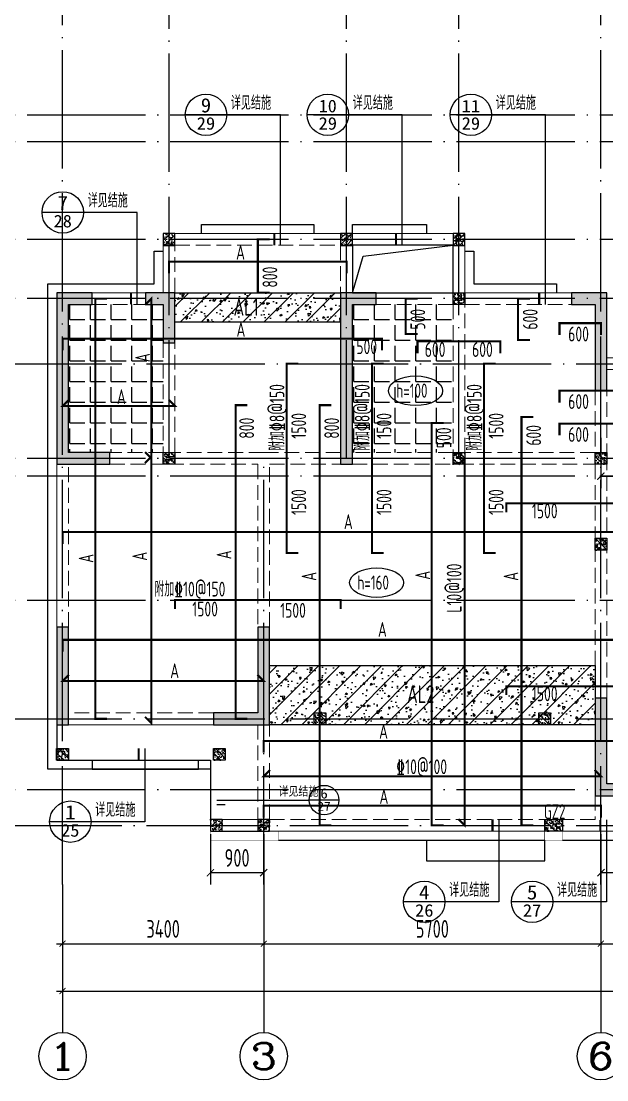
# Model space of a CAD drawing. Extents: x 826826 to 1642106, y -156213 to 399140.
# Drawn here: x 1285061 to 1294961, y 46721 to 64609 of the extents above; entities that cross this region are included whole.
import ezdxf
from ezdxf.enums import TextEntityAlignment as Align

# ---------------------------------------------------------------- set-up
doc = ezdxf.new("R2010")
doc.units = 0
doc.header["$LTSCALE"] = 1000
doc.linetypes.add('DASH', pattern=[0.35, 0.25, -0.1])
doc.linetypes.add('DOTE', pattern=[2.42, 2, -0.2, 0.02, -0.2])
doc.layers.get('0').update_dxf_attribs({"linetype": 'CONTINUOUS'})
doc.layers.get('DEFPOINTS').update_dxf_attribs({"linetype": 'CONTINUOUS'})
for name, color, linetype in [('$RECOVER_210609100354-0', 7, 'CONTINUOUS'), ('A-AXIS', 1, 'CONTINUOUS'), ('A-DOTE', 10, 'DOTE'), ('AXIS_TEXT', 4, 'CONTINUOUS'), ('BEAM', 4, 'DASH'), ('DIM_IDEN', 67, 'CONTINUOUS'), ('PUB_TEXT', 2, 'CONTINUOUS'), ('ROOF', 183, 'CONTINUOUS'), ('S-B板填充', 251, 'CONTINUOUS'), ('S-B板标注', 3, 'CONTINUOUS'), ('S-B板边线', 2, 'CONTINUOUS'), ('S-B板配筋', 6, 'CONTINUOUS'), ('S-B板配筋号', 7, 'CONTINUOUS'), ('S-D洞口', 4, 'CONTINUOUS'), ('S-L主梁线', 4, 'DASH'), ('S-Q墙填充', 252, 'CONTINUOUS'), ('S-Q墙实线', 6, 'CONTINUOUS'), ('S-Q墙标注', 3, 'CONTINUOUS'), ('S-Y一般标注', 3, 'CONTINUOUS'), ('S-构造柱', 212, 'CONTINUOUS'), ('S-构造柱编号', 130, 'CONTINUOUS'), ('TEXT', 2, 'CONTINUOUS'), ('看线', 251, 'CONTINUOUS')]:
    doc.layers.add(name, color=color, linetype=linetype)
doc.layers.add('配箍校核', color=34, linetype='CONTINUOUS', plot=False)
doc.styles.add('_TCH_AXIS', font='COMPLEX', dxfattribs={"bigfont": 'GBCBIG'})
doc.styles.add('_TCH_LABEL', font='simhei.ttf')
doc.styles.add('COMPLEX', font='COMPLEX')
doc.styles.add('TSSD_DIMENSION', font='Tssdeng.shx', dxfattribs={"width": 0.7, "bigfont": 'tssdchn.shx'})
doc.styles.add('TSSD_REIN', font='tssdeng.shx', dxfattribs={"width": 0.7, "height": 300, "bigfont": 'tssdchn.shx'})
doc.styles.add('结构文字', font='zstxt.shx', dxfattribs={"width": 0.7, "bigfont": 'zshz.shx'})
doc.dimstyles.new('STRUCK', dxfattribs={"dimtxt": 400, "dimasz": 121, "dimexe": 200, "dimexo": 150, "dimgap": 115, "dimtad": 1, "dimdec": 0, "dimdsep": 46, "dimtxsty": '结构文字', "dimblk": 'ARCHTICK', "dimcen": 400, "dimclrd": 3, "dimclre": 3, "dimclrt": 7, "dimadec": 0, "dimazin": 0, "dimtfac": 1, "dimtdec": 0, "dimtix": 1, "dimtmove": 2, "dimatfit": 3, "dimldrblk": '_DIMX', "dimfxl": 0, "dimtolj": 1, "dimtzin": 0, "dimarcsym": 0})
doc.dimstyles.new('TSSD_100_100$0', dxfattribs={"dimtxt": 300, "dimasz": 80, "dimexe": 100, "dimexo": 250, "dimgap": 100, "dimtad": 1, "dimdec": 0, "dimzin": 0, "dimdsep": 46, "dimtxsty": 'TSSD_DIMENSION', "dimblk": 'ARCHTICK', "dimcen": 0, "dimdle": 100, "dimclrd": 3, "dimclre": 3, "dimclrt": 7, "dimadec": 0, "dimazin": 0, "dimtfac": 1, "dimtdec": 0, "dimtix": 1, "dimtmove": 2, "dimatfit": 3, "dimldrblk": 'ARCHTICK', "dimfxl": 0, "dimtolj": 1, "dimtzin": 0, "dimarcsym": 0})

# ---------------------------------------------------------------- blocks, each defined once
blk = doc.blocks.new('_ArchTick')
at = {"color": 0, "linetype": 'ByBlock', "const_width": 0.15}
blk.add_lwpolyline([(-0.5, -0.5), (0.5, 0.5)], dxfattribs=at)
blk = doc.blocks.new('*D912')
at = {"layer": 'DEFPOINTS', "color": 0}
for p in [(4300.000008, 3300.000008), (7700.000008, 3300.000008), (7700.000008, 2300.000008)]:
    blk.add_point(p, dxfattribs=at)
at = {"layer": 'S-Y一般标注', "color": 0, "lineweight": -2}
for p, q in [((4300.000008, 3050.000008), (4300.000008, 2200.000008)), ((7700.000008, 3050.000008), (7700.000008, 2200.000008)), ((4200.000008, 2300.000008), (7800.000008, 2300.000008))]:
    blk.add_line(p, q, dxfattribs=at)
at = {"layer": 'S-Y一般标注', "color": 0, "lineweight": -2, "xscale": 100, "yscale": 100, "zscale": 100, "rotation": 180}
blk.add_blockref('_ArchTick', (4300.000008, 2300.000008), dxfattribs=at)
at = {"layer": 'S-Y一般标注', "color": 0, "lineweight": -2, "xscale": 100, "yscale": 100, "zscale": 100}
blk.add_blockref('_ArchTick', (7700.000008, 2300.000008), dxfattribs=at)
at = {"layer": 'S-Y一般标注', "color": 7, "insert": (6000.000008, 2550.000008), "char_height": 300, "attachment_point": 5, "style": 'TSSD_DIMENSION'}
blk.add_mtext('\\A1;3400', dxfattribs=at)
blk = doc.blocks.new('*D913')
at = {"layer": 'DEFPOINTS', "color": 0}
for p in [(7700, 3300), (13400, 3300), (13400, 2300)]:
    blk.add_point(p, dxfattribs=at)
at = {"layer": 'S-Y一般标注', "color": 0, "lineweight": -2}
for p, q in [((7700, 3050), (7700, 2200)), ((13400, 3050), (13400, 2200)), ((7600, 2300), (13500, 2300))]:
    blk.add_line(p, q, dxfattribs=at)
at = {"layer": 'S-Y一般标注', "color": 0, "lineweight": -2, "xscale": 100, "yscale": 100, "zscale": 100, "rotation": 180}
blk.add_blockref('_ArchTick', (7700, 2300), dxfattribs=at)
at = {"layer": 'S-Y一般标注', "color": 0, "lineweight": -2, "xscale": 100, "yscale": 100, "zscale": 100}
blk.add_blockref('_ArchTick', (13400, 2300), dxfattribs=at)
at = {"layer": 'S-Y一般标注', "color": 7, "insert": (10550, 2550), "char_height": 300, "attachment_point": 5, "style": 'TSSD_DIMENSION'}
blk.add_mtext('\\A1;5700', dxfattribs=at)
blk = doc.blocks.new('*D918')
at = {"layer": 'DEFPOINTS', "color": 0}
for p in [(4300.000008, 3300.000008), (53100.000008, 3300.000008), (53100.000008, 1500.000008)]:
    blk.add_point(p, dxfattribs=at)
at = {"layer": 'S-Y一般标注', "color": 0, "lineweight": -2}
for p, q in [((4300.000008, 3050.000008), (4300.000008, 1400.000008)), ((53100.000008, 3050.000008), (53100.000008, 1400.000008)), ((4200.000008, 1500.000008), (53200.000008, 1500.000008))]:
    blk.add_line(p, q, dxfattribs=at)
at = {"layer": 'S-Y一般标注', "color": 0, "lineweight": -2, "xscale": 100, "yscale": 100, "zscale": 100, "rotation": 180}
blk.add_blockref('_ArchTick', (4300.000008, 1500.000008), dxfattribs=at)
at = {"layer": 'S-Y一般标注', "color": 0, "lineweight": -2, "xscale": 100, "yscale": 100, "zscale": 100}
blk.add_blockref('_ArchTick', (53100.000008, 1500.000008), dxfattribs=at)
at = {"layer": 'S-Y一般标注', "color": 7, "insert": (28700.000008, 1750.000008), "char_height": 300, "attachment_point": 5, "style": 'TSSD_DIMENSION'}
blk.add_mtext('\\A1;48800', dxfattribs=at)
blk = doc.blocks.new('_AXISO')
blk.add_circle((0, 0), 0.5)
at = {"layer": 'AXIS_TEXT', "style": 'COMPLEX', "width": 1.041667}
blk.add_attdef('A', text='', height=0.56, dxfattribs=at).set_placement((-0.25, -0.28), (0.25, -0.28), align=Align.FIT)
blk = doc.blocks.new('*D919')
at = {"layer": 'DEFPOINTS', "color": 0}
for p in [(13400, 3300), (15250, 3300), (15250, 2300)]:
    blk.add_point(p, dxfattribs=at)
at = {"layer": 'S-Y一般标注', "color": 0, "lineweight": -2}
for p, q in [((13400, 3050), (13400, 2200)), ((15250, 3050), (15250, 2200)), ((13300, 2300), (15350, 2300))]:
    blk.add_line(p, q, dxfattribs=at)
at = {"layer": 'S-Y一般标注', "color": 0, "lineweight": -2, "xscale": 100, "yscale": 100, "zscale": 100, "rotation": 180}
blk.add_blockref('_ArchTick', (13400, 2300), dxfattribs=at)
at = {"layer": 'S-Y一般标注', "color": 0, "lineweight": -2, "xscale": 100, "yscale": 100, "zscale": 100}
blk.add_blockref('_ArchTick', (15250, 2300), dxfattribs=at)
at = {"layer": 'S-Y一般标注', "color": 7, "insert": (14325, 2550), "char_height": 300, "attachment_point": 5, "style": 'TSSD_DIMENSION'}
blk.add_mtext('\\A1;1850', dxfattribs=at)
blk = doc.blocks.new('20210801.20101804')
at = {"layer": 'S-B板填充'}
h = blk.add_hatch(dxfattribs=at)
h.set_pattern_fill('ANGLE', color=252, scale=50, style=0)
h.set_pattern_definition([(0, (97733.95, -145443.86), (0, 349.25), [254, -95.25]), (90, (97733.95, -145443.86), (-349.25, 2e-14), [254, -95.25])])
edge = h.paths.add_edge_path()
edge.add_line((0, 300), (0, 2800))
edge.add_line((0, 2800), (1600, 2800))
edge.add_line((1600, 2800), (1600, 300))
edge.add_line((1600, 300), (0, 300))
h = blk.add_hatch(dxfattribs=at)
h.set_pattern_fill('ANGLE', color=252, scale=50, style=0)
h.set_pattern_definition([(0, (102533.95, -145443.86), (0, 349.25), [254, -95.25]), (90, (102533.95, -145443.86), (-349.25, 2e-14), [254, -95.25])])
edge = h.paths.add_edge_path()
edge.add_line((4800, 300), (4800, 2800))
edge.add_line((4800, 2800), (6500, 2800))
edge.add_line((6500, 2800), (6500, 300))
edge.add_line((6500, 300), (4900, 300))
blk = doc.blocks.new('20210802.04355209')
at = {"layer": '$RECOVER_210609100354-0', "color": 30, "const_width": 8}
for points in [[(2750, 500), (2750, 350), (3900, 350), (3900, 500)], [(8400, 500), (8400, 350), (8700, 350), (8700, 500)]]:
    blk.add_lwpolyline(points, dxfattribs=at)
at = {"layer": '看线', "color": 202, "ltscale": 0.5}
for points in [[(2600, 10600), (2600, 10750), (4500, 10750), (4500, 10600)], [(5150, 10600), (5150, 10750), (6400, 10750), (6400, 10600)], [(7050, 10300), (7200, 10300), (7200, 9750), (8600, 9750), (8600, 9600)], [(750, 1700), (750, 1550), (2550, 1550), (2550, 1700)], [(2750, 1550), (2750, 500)], [(3900, 350), (8400, 350)], [(6400, 350), (6400, 0), (8400, 0), (8400, 350)], [(8700, 350), (10000, 350)]]:
    blk.add_lwpolyline(points, dxfattribs=at)
at = {"layer": '看线', "color": 201}
blk.add_lwpolyline([(2750, 1550), (0, 1550), (0, 9750), (1800, 9750), (1800, 10300), (1950, 10300)], dxfattribs=at)
blk = doc.blocks.new('20210805.12180537')
at = {"layer": 'DIM_IDEN'}
for p, q in [((12208, 14853), (13117, 14853)), ((12208, 13555), (12208, 14853)), ((13817, 14853), (13117, 14853)), ((3121, 14111), (2421, 14111)), ((4030, 14111), (3121, 14111)), ((4030, 11905), (4030, 14111)), ((5180, 14111), (4480, 14111)), ((6089, 14111), (5180, 14111)), ((6089, 11905), (6089, 14111)), ((7599, 14111), (6899, 14111)), ((8508, 14111), (7599, 14111)), ((8508, 10905), (8508, 14111)), ((16586, 14111), (17495, 14111)), ((16586, 10905), (16586, 14111)), ((18195, 14111), (17495, 14111)), ((19005, 14111), (19914, 14111)), ((19005, 11905), (19005, 14111)), ((20614, 14111), (19914, 14111)), ((21064, 14111), (21973, 14111)), ((21064, 11905), (21064, 14111)), ((22673, 14111), (21973, 14111)), ((700, 12461), (0, 12461)), ((1609, 12461), (700, 12461)), ((1609, 10905), (1609, 12461)), ((23485, 12461), (24394, 12461)), ((23485, 10905), (23485, 12461)), ((25094, 12461), (24394, 12461)), ((9847, 10649), (10305, 10649)), ((9847, 9805), (9847, 10649)), ((10805, 10649), (10305, 10649)), ((14790, 10649), (14290, 10649)), ((15247, 10649), (14790, 10649)), ((15247, 9805), (15247, 10649)), ((1737, 3405), (1737, 2166)), ((23357, 3405), (23357, 2166)), ((2954, 2530), (3401, 2530)), ((3401, 2530), (4518, 2530)), ((5018, 2530), (4518, 2530)), ((20577, 2530), (20077, 2530)), ((21693, 2530), (20577, 2530)), ((22140, 2530), (21693, 2530)), ((828, 2166), (128, 2166)), ((1737, 2166), (828, 2166)), ((7720, 2205), (7720, 813)), ((9543, 2195), (9543, 813)), ((11564, 2205), (11564, 813)), ((13531, 2205), (13531, 813)), ((15573, 2195), (15573, 813)), ((17374, 2205), (17374, 813)), ((23357, 2166), (24266, 2166)), ((24966, 2166), (24266, 2166)), ((6811, 813), (6111, 813)), ((7720, 813), (6811, 813)), ((8634, 813), (7934, 813)), ((9543, 813), (8634, 813)), ((10655, 813), (9955, 813)), ((11564, 813), (10655, 813)), ((13531, 813), (14440, 813)), ((15140, 813), (14440, 813)), ((15573, 813), (16482, 813)), ((17182, 813), (16482, 813)), ((17374, 813), (18283, 813)), ((18983, 813), (18283, 813))]:
    blk.add_line(p, q, dxfattribs=at)
for points, const_width in [([(3925, 11905), (3925, 12105)], 35), ([(5984, 11905), (5984, 12105)], 35), ([(19110, 11905), (19110, 12105)], 35), ([(21169, 11905), (21169, 12105)], 35), ([(1504, 10905), (1504, 11105)], 35), ([(8403, 10905), (8403, 11105)], 35), ([(16691, 10905), (16691, 11105)], 35), ([(23590, 10905), (23590, 11105)], 35), ([(9922, 9805), (9922, 9947)], 25), ([(15172, 9805), (15172, 9947)], 25), ([(1632, 3405), (1632, 3205)], 35), ([(23462, 3405), (23462, 3205)], 35), ([(2954, 2455), (3097, 2455)], 25), ([(22140, 2455), (21997, 2455)], 25), ([(7615, 2205), (7615, 2005)], 35), ([(9438, 2195), (9438, 1995)], 35), ([(11459, 2205), (11459, 2005)], 35), ([(13636, 2205), (13636, 2005)], 35), ([(15678, 2195), (15678, 1995)], 35), ([(17479, 2205), (17479, 2005)], 35)]:
    blk.add_lwpolyline(points, dxfattribs=dict(at, const_width=const_width))
for centre, radius in [((13467, 14853), 350), ((2771, 14111), 350), ((4830, 14111), 350), ((7249, 14111), 350), ((17845, 14111), 350), ((20264, 14111), 350), ((22323, 14111), 350), ((350, 12461), 350), ((24744, 12461), 350), ((10555, 10649), 250), ((14540, 10649), 250), ((4768, 2530), 250), ((20327, 2530), 250), ((478, 2166), 350), ((24616, 2166), 350), ((6461, 813), 350), ((8284, 813), 350), ((10305, 813), 350), ((14790, 813), 350), ((16832, 813), 350), ((18633, 813), 350)]:
    blk.add_circle(centre, radius, dxfattribs=at)
at = {"layer": 'PUB_TEXT', "style": '_TCH_AXIS'}
for height, p in [(236.3, (12388, 14936)), (236.3, (3191, 14195)), (236.3, (5251, 14195)), (236.3, (7669, 14195)), (236.3, (16766, 14195)), (236.3, (19184, 14195)), (236.3, (21244, 14195)), (236.3, (770, 12545)), (236.3, (23665, 12545)), (168.8, (9784, 10709)), (168.8, (14840, 10709)), (168.8, (3996, 2589)), (168.8, (20627, 2589)), (236.3, (898, 2249)), (236.3, (23537, 2249)), (236.3, (6881, 896)), (236.3, (8704, 896)), (236.3, (10725, 896)), (236.3, (13710, 896)), (236.3, (15752, 896)), (236.3, (17554, 896))]:
    blk.add_text('详见结施', height=height, dxfattribs=at).set_placement(p)
at = {"layer": 'PUB_TEXT', "style": '_TCH_LABEL'}
for s, height, width, p, p2 in [('13', 212.7, 1.00565, (13314, 14894), (13621, 14894)), ('30', 212, 1.017143, (13312, 14600), (13622, 14600)), ('9', 242, 1.011364, (2683, 14150), (2859, 14150)), ('10', 213.8, 0.988889, (4678, 14152), (4982, 14152)), ('11', 210.8, 1.034884, (7092, 14152), (7406, 14152)), ('11', 210.8, 1.034884, (17688, 14152), (18002, 14152)), ('10', 213.8, 0.988889, (20112, 14152), (20416, 14152)), ('9', 242, 1.011364, (22235, 14150), (22411, 14150)), ('29', 211.6, 1.022989, (2615, 13859), (2927, 13859)), ('29', 211.6, 1.022989, (4675, 13859), (4986, 13859)), ('29', 211.6, 1.022989, (7094, 13859), (7405, 13859)), ('29', 211.6, 1.022989, (17689, 13859), (18001, 13859)), ('29', 211.6, 1.022989, (20108, 13859), (20420, 13859)), ('29', 211.6, 1.022989, (22168, 13859), (22479, 13859)), ('7', 241, 1.053254, (259, 12500), (441, 12500)), ('8', 242, 1.017143, (24656, 12500), (24833, 12500)), ('28', 212.3, 1.011364, (196, 12208), (504, 12208)), ('28', 212.3, 1.011364, (24590, 12208), (24899, 12208)), ('12', 151.1, 1.022989, (10444, 10679), (10666, 10679)), ('12', 151.1, 1.022989, (14428, 10679), (14651, 10679)), ('30', 151.4, 1.017143, (10444, 10469), (10666, 10469)), ('30', 151.4, 1.017143, (14429, 10469), (14650, 10469)), ('6', 173, 1.011364, (4705, 2558), (4830, 2558)), ('6', 173, 1.011364, (20264, 2558), (20390, 2558)), ('1', 241, 1.034884, (388, 2205), (568, 2205)), ('27', 151.1, 1.022989, (4656, 2350), (4879, 2350)), ('27', 151.1, 1.022989, (20216, 2350), (20438, 2350)), ('3', 242, 1.00565, (24529, 2205), (24704, 2205)), ('25', 212.7, 1.00565, (324, 1913), (632, 1913)), ('26', 211.6, 1.022989, (24461, 1914), (24772, 1914)), ('4', 241, 1.034884, (6371, 852), (6551, 852)), ('5', 241, 1.028902, (8195, 852), (8373, 852)), ('2', 241, 1.022989, (10216, 852), (10394, 852)), ('2', 241, 1.022989, (14701, 852), (14878, 852)), ('5', 241, 1.028902, (16743, 852), (16921, 852)), ('4', 241, 1.034884, (18543, 852), (18723, 852)), ('26', 211.6, 1.022989, (6306, 561), (6617, 561)), ('27', 211.6, 1.022989, (8128, 561), (8440, 561)), ('25', 212.7, 1.00565, (10151, 560), (10459, 560)), ('25', 212.7, 1.00565, (14636, 560), (14943, 560)), ('27', 211.6, 1.022989, (16676, 561), (16988, 561)), ('26', 211.6, 1.022989, (18478, 561), (18789, 561))]:
    blk.add_text(s, height=height, dxfattribs=dict(at, width=width)).set_placement(p, p2, align=Align.FIT)
blk = doc.blocks.new('20210810.05001498')
at = {"layer": 'S-Q墙填充'}
h = blk.add_hatch(color=252, dxfattribs=at)
h.dxf.hatch_style = 1
h.paths.add_polyline_path([(-1468088, -54333), (-1467688, -54333), (-1467688, -54133), (-1468288, -54133), (-1468288, -57033), (-1467388, -57033), (-1467388, -56833), (-1468088, -56833)])
h = blk.add_hatch(color=252, dxfattribs=at)
h.dxf.hatch_style = 1
h.paths.add_polyline_path([(-1466288, -54133), (-1466788, -54133), (-1466788, -54333), (-1466488, -54333), (-1466488, -54983), (-1466288, -54983)])
h = blk.add_hatch(color=252, dxfattribs=at)
h.dxf.hatch_style = 1
h.paths.add_polyline_path([(-1463488, -54133), (-1463488, -57033), (-1463288, -57033), (-1463288, -54333), (-1462888, -54333), (-1462888, -54133)])
h = blk.add_hatch(color=252, dxfattribs=at)
h.dxf.hatch_style = 1
h.paths.add_polyline_path([(-1459188, -55333), (-1459188, -55783), (-1458988, -55783), (-1458988, -55333), (-1458988, -54133), (-1459588, -54133), (-1459588, -54333), (-1459188, -54333)])
h = blk.add_hatch(color=252, dxfattribs=at)
h.dxf.hatch_style = 1
h.paths.add_polyline_path([(-1468088, -61433), (-1468088, -59783), (-1468288, -59783), (-1468288, -61433)])
h = blk.add_hatch(color=252, dxfattribs=at)
h.dxf.hatch_style = 1
h.paths.add_polyline_path([(-1464688, -59783), (-1464888, -59783), (-1464888, -59783), (-1464888, -61233), (-1465538, -61233), (-1465638, -61233), (-1465638, -61433), (-1465638, -61433), (-1465538, -61433), (-1464688, -61433)])
h = blk.add_hatch(color=252, dxfattribs=at)
h.dxf.hatch_style = 1
h.paths.add_polyline_path([(-1459188, -62633), (-1458238, -62633), (-1458238, -62433), (-1458988, -62433), (-1458988, -60983), (-1459188, -60983)])
at = {"layer": 'S-L主梁线', "linetype": 'ByBlock', "lineweight": 18}
for p, q in [((-1463388, -53133), (-1466488, -53133)), ((-1466488, -53133), (-1466488, -54133)), ((-1461388, -53133), (-1463388, -53133)), ((-1461388, -54133), (-1461388, -53133)), ((-1466788, -54133), (-1467688, -54133)), ((-1459588, -54133), (-1461388, -54133)), ((-1457890, -55233), (-1458988, -55233)), ((-1468288, -57033), (-1468288, -59783)), ((-1468088, -61433), (-1465638, -61433)), ((-1465688, -63033), (-1465688, -63233)), ((-1464888, -63033), (-1465688, -63033)), ((-1465688, -63233), (-1458138, -63233))]:
    blk.add_line(p, q, dxfattribs=at)
at = {"layer": 'S-L主梁线', "linetype": 'DASH', "lineweight": 18}
for p, q in [((-1466288, -53333), (-1463488, -53333)), ((-1466288, -54133), (-1466288, -53333)), ((-1463488, -53333), (-1463488, -54133)), ((-1463288, -54133), (-1463288, -53333)), ((-1463288, -53333), (-1461588, -53333)), ((-1461588, -53333), (-1461588, -54133)), ((-1461588, -54133), (-1462888, -54133)), ((-1467688, -54333), (-1466788, -54333)), ((-1462888, -54333), (-1461588, -54333)), ((-1461588, -54333), (-1461588, -56833)), ((-1461388, -54333), (-1459588, -54333)), ((-1461388, -56833), (-1461388, -54333)), ((-1466488, -54983), (-1466488, -56833)), ((-1466288, -56833), (-1466288, -54983)), ((-1458988, -55433), (-1457890, -55433)), ((-1459188, -55783), (-1459188, -56833)), ((-1458988, -56933), (-1458988, -55783)), ((-1466488, -56833), (-1467388, -56833)), ((-1464788, -56833), (-1466288, -56833)), ((-1463488, -56833), (-1464788, -56833)), ((-1461588, -56833), (-1463288, -56833)), ((-1459188, -56833), (-1461388, -56833)), ((-1468088, -59783), (-1468088, -57033)), ((-1467388, -57033), (-1466388, -57033)), ((-1466388, -57033), (-1464888, -57033)), ((-1464888, -57033), (-1464888, -59783)), ((-1464688, -59783), (-1464688, -57033)), ((-1464688, -57033), (-1463488, -57033)), ((-1463288, -57033), (-1461488, -57033)), ((-1461488, -57033), (-1459188, -57033)), ((-1459188, -57033), (-1459188, -60983)), ((-1458988, -60983), (-1458988, -56933)), ((-1465638, -61233), (-1468088, -61233)), ((-1464888, -61433), (-1464888, -63033)), ((-1464688, -63033), (-1464688, -61433)), ((-1459188, -62633), (-1459188, -63033)), ((-1459188, -63033), (-1464688, -63033))]:
    blk.add_line(p, q, dxfattribs=at)
at = {"layer": 'S-Q墙实线'}
for points in [[(-1468088, -54333), (-1467688, -54333), (-1467688, -54133), (-1468288, -54133), (-1468288, -57033), (-1467388, -57033), (-1467388, -56833), (-1468088, -56833)], [(-1466288, -54133), (-1466788, -54133), (-1466788, -54333), (-1466488, -54333), (-1466488, -54983), (-1466288, -54983)], [(-1463488, -54133), (-1463488, -57033), (-1463288, -57033), (-1463288, -54333), (-1462888, -54333), (-1462888, -54133)], [(-1468088, -61433), (-1468088, -59783), (-1468288, -59783), (-1468288, -61433)], [(-1465638, -61433), (-1464688, -61433), (-1464688, -59783), (-1464888, -59783), (-1464888, -61233), (-1465638, -61233), (-1465638, -61233), (-1465638, -61433)], [(-1459188, -62633), (-1458238, -62633), (-1458238, -62433), (-1458988, -62433), (-1458988, -60983), (-1459188, -60983)]]:
    blk.add_lwpolyline(points, close=True, dxfattribs=at)
blk.add_lwpolyline([(-1459188, -55333), (-1459188, -55783), (-1458988, -55783), (-1458988, -55333), (-1458988, -54133), (-1459588, -54133), (-1459588, -54333), (-1459188, -54333), (-1459188, -55333)], dxfattribs=at)
blk = doc.blocks.new('20210810.05042432')
at = {"layer": 'S-B板边线'}
blk.add_lwpolyline([(-1468288, -61433), (-1468288, -62033), (-1465688, -62033), (-1465688, -63233), (-1464888, -63233)], dxfattribs=at)
blk = doc.blocks.new('20210730.02141516')
at = {"layer": 'S-构造柱'}
h = blk.add_hatch(dxfattribs=at)
h.set_pattern_fill('ARMORED', color=256, scale=15, angle=-90, style=0)
h.set_pattern_definition([(320, (-154189.41, 3278673.45), (-9.4128202, -107.5890274), [11.25, -123.75]), (265, (-154189.41, 3278673.45), (112.82882, 20.8127), [9, -99]), (10.4514, (-154190.19, 3278664.49), (103.4159313, -86.7764073), [9.5610285, -105.1713168]), (316.1842, (-154159.41, 3278673.45), (-24.827852, -160.0861573), [16.875, -185.625]), (6.6356, (-154161.48, 3278660.11), (146.117681, -140.199406), [14.341543, -157.75695]), (261.1842, (-154159.41, 3278673.45), (146.11779, -140.199292), [13.5, -148.5]), (291, (-154166.91, 3278658.45), (-60.3928336, -89.5360578), [11.25, -123.75]), (236, (-154166.91, 3278658.45), (108.7725068, -36.4972998), [9, -99]), (341.4514, (-154171.94, 3278650.99), (48.3795745, -126.0333943), [9.5610285, -105.1713168]), (307.5, (-154189.41, 3278673.454), (49.93407807, -1.8239783), [0, -97.8, 0, -100.5, 0, -99.375]), (277.5, (-154189.41, 3278673.454), (59.1617568, -39.4604306), [0, -57.3, 0, -95.55, 0, -37.875]), (237.5, (-154189.41, 3278706.904), (-3.38323076, -80.07336543), [0, -37.5, 0, -117, 0, -155.25]), (227.5, (-154189.41, 3278721.904), (15.0157473, -87.4779254), [0, -48.75, 0, -77.7, 0, -110.25]), (315, (-154189.41, 3278673.454), (53.0330086, 53.0330086), [])])
h.paths.add_polyline_path([(200, 200), (200, 0), (0, 0), (0, 200)])
blk.add_lwpolyline([(200, 200), (200, 0), (0, 0), (0, 200)], close=True, dxfattribs=at)
blk = doc.blocks.new('20210809.18224761')
at = {"layer": 'S-构造柱'}
h = blk.add_hatch(dxfattribs=at)
h.set_pattern_fill('ARMORED', color=256, scale=15, angle=-90, style=0)
h.set_pattern_definition([(320, (-154189.41, 3278673.45), (-9.4128202, -107.5890274), [11.25, -123.75]), (265, (-154189.41, 3278673.45), (112.82882, 20.8127), [9, -99]), (10.4514, (-154190.19, 3278664.49), (103.4159313, -86.7764073), [9.5610285, -105.1713168]), (316.1842, (-154159.41, 3278673.45), (-24.827852, -160.0861573), [16.875, -185.625]), (6.6356, (-154161.48, 3278660.11), (146.117681, -140.199406), [14.341543, -157.75695]), (261.1842, (-154159.41, 3278673.45), (146.11779, -140.199292), [13.5, -148.5]), (291, (-154166.91, 3278658.45), (-60.3928336, -89.5360578), [11.25, -123.75]), (236, (-154166.91, 3278658.45), (108.7725068, -36.4972998), [9, -99]), (341.4514, (-154171.94, 3278650.99), (48.3795745, -126.0333943), [9.5610285, -105.1713168]), (307.5, (-154189.41, 3278673.454), (49.93407807, -1.8239783), [0, -97.8, 0, -100.5, 0, -99.375]), (277.5, (-154189.41, 3278673.454), (59.1617568, -39.4604306), [0, -57.3, 0, -95.55, 0, -37.875]), (237.5, (-154189.41, 3278706.904), (-3.38323076, -80.07336543), [0, -37.5, 0, -117, 0, -155.25]), (227.5, (-154189.41, 3278721.904), (15.0157473, -87.4779254), [0, -48.75, 0, -77.7, 0, -110.25]), (315, (-154189.41, 3278673.454), (53.0330086, 53.0330086), [])])
h.paths.add_polyline_path([(300, 200), (300, 0), (0, 0), (0, 200)])
blk.add_lwpolyline([(300, 200), (300, 0), (0, 0), (0, 200)], close=True, dxfattribs=at)
blk = doc.blocks.new('20210809.18235135')
at = {"layer": '配箍校核'}
blk.add_blockref('20210809.18224761', (12, 0), dxfattribs=at)
at = {"layer": 'S-构造柱编号', "color": 2, "linetype": 'ByBlock', "style": 'TSSD_REIN', "width": 0.65}
blk.add_text('GZ2', height=250, dxfattribs=at).set_placement((0, 206, 0))
blk = doc.blocks.new('*D2668')
at = {"layer": 'DEFPOINTS', "color": 0}
for p in [(1288261, 51021), (1289161, 51021), (1288261, 50221)]:
    blk.add_point(p, dxfattribs=at)
at = {"layer": 'S-Q墙标注', "color": 3, "lineweight": -2}
for p, q in [((1288261, 50871), (1288261, 50021)), ((1289161, 50871), (1289161, 50021)), ((1289161, 50221), (1288261, 50221))]:
    blk.add_line(p, q, dxfattribs=at)
at = {"layer": 'S-Q墙标注', "color": 3, "lineweight": -2, "xscale": 121, "yscale": 121, "zscale": 121, "rotation": 180}
blk.add_blockref('_ArchTick', (1288261, 50221), dxfattribs=at)
at = {"layer": 'S-Q墙标注', "color": 3, "lineweight": -2, "xscale": 121, "yscale": 121, "zscale": 121}
blk.add_blockref('_ArchTick', (1289161, 50221), dxfattribs=at)
at = {"layer": 'S-Q墙标注', "color": 7, "insert": (1288711, 50471), "char_height": 300, "attachment_point": 5, "style": 'TSSD_REIN'}
blk.add_mtext('\\A1;900', dxfattribs=at)
blk = doc.blocks.new('_DIMX')
blk.add_line((-150, 0), (150, 0))
at = {"const_width": 50}
blk.add_lwpolyline([(-70, -70), (70, 70)], dxfattribs=at)
blk = doc.blocks.new('*D2669')
at = {"layer": 'DEFPOINTS', "color": 0}
for p in [(1294861, 51021), (1295811, 51021), (1294861, 50221)]:
    blk.add_point(p, dxfattribs=at)
at = {"layer": 'S-Q墙标注', "color": 3, "lineweight": -2}
for p, q in [((1294861, 50871), (1294861, 50021)), ((1295811, 50871), (1295811, 50021)), ((1295811, 50221), (1294861, 50221))]:
    blk.add_line(p, q, dxfattribs=at)
at = {"layer": 'S-Q墙标注', "color": 3, "lineweight": -2, "xscale": 121, "yscale": 121, "zscale": 121, "rotation": 180}
blk.add_blockref('_ArchTick', (1294861, 50221), dxfattribs=at)
at = {"layer": 'S-Q墙标注', "color": 3, "lineweight": -2, "xscale": 121, "yscale": 121, "zscale": 121}
blk.add_blockref('_ArchTick', (1295811, 50221), dxfattribs=at)
at = {"layer": 'S-Q墙标注', "color": 7, "insert": (1295336, 50471), "char_height": 300, "attachment_point": 5, "style": 'TSSD_REIN'}
blk.add_mtext('\\A1;950', dxfattribs=at)
blk = doc.blocks.new('*D2678')
at = {"layer": 'DEFPOINTS', "color": 0}
for p in [(1294861, 57721), (1296261, 57721), (1296261, 56921)]:
    blk.add_point(p, dxfattribs=at)
at = {"layer": 'S-Q墙标注', "color": 3, "lineweight": -2}
for p, q in [((1294861, 57571), (1294861, 56721)), ((1296261, 57571), (1296261, 56721)), ((1294861, 56921), (1296261, 56921))]:
    blk.add_line(p, q, dxfattribs=at)
at = {"layer": 'S-Q墙标注', "color": 3, "lineweight": -2, "xscale": 121, "yscale": 121, "zscale": 121, "rotation": 180}
blk.add_blockref('_ArchTick', (1294861, 56921), dxfattribs=at)
at = {"layer": 'S-Q墙标注', "color": 3, "lineweight": -2, "xscale": 121, "yscale": 121, "zscale": 121}
blk.add_blockref('_ArchTick', (1296261, 56921), dxfattribs=at)
at = {"layer": 'S-Q墙标注', "color": 7, "insert": (1295561, 57171), "char_height": 300, "attachment_point": 5, "style": 'TSSD_REIN'}
blk.add_mtext('\\A1;1400', dxfattribs=at)
blk = doc.blocks.new('20210801.08533475')
at = {"layer": 'A-AXIS'}
for p, q in [((4300, 3300), (4300, 800)), ((7700, 3300), (7700, 800)), ((13400, 3300), (13400, 800))]:
    blk.add_line(p, q, dxfattribs=at)
at = {"layer": 'A-DOTE'}
for p, q in [((4300, 3300), (4300, 19800)), ((6100, 10500), (6100, 19800)), ((9100, 10500), (9100, 19800)), ((11000, 10500), (11000, 19800)), ((13400, 3300), (13400, 19800)), ((54100, 16300), (3300, 16300)), ((54100, 15850), (3300, 15850)), ((54100, 14200), (3300, 14200)), ((54100, 13200), (3300, 13200)), ((3300, 12100), (54100, 12100)), ((54100, 10500), (3300, 10500)), ((7700, 3300), (7700, 10500)), ((54100, 10200), (3300, 10200)), ((54100, 8100), (3300, 8100)), ((3300, 6100), (54100, 6100)), ((54100, 4900), (3300, 4900)), ((3300, 4300), (54100, 4300))]:
    blk.add_line(p, q, dxfattribs=at)
at = {"layer": 'A-AXIS'}
ref = blk.add_blockref('_AXISO', (4300, 400), dxfattribs=dict(at, xscale=800, yscale=800, zscale=800))
ref.add_attrib('A', '1', dxfattribs={"layer": 'AXIS_TEXT', "height": 452.5, "style": '_TCH_AXIS', "width": 2.333333}).set_placement((4073.7, 173.7), (4526.3, 173.7), align=Align.FIT)
ref = blk.add_blockref('_AXISO', (7700, 400), dxfattribs=dict(at, xscale=800, yscale=800, zscale=800))
ref.add_attrib('A', '3', dxfattribs={"layer": 'AXIS_TEXT', "height": 452.5, "style": '_TCH_AXIS', "width": 1.5}).set_placement((7473.7, 173.7), (7926.3, 173.7), align=Align.FIT)
ref = blk.add_blockref('_AXISO', (13400, 400), dxfattribs=dict(at, xscale=800, yscale=800, zscale=800))
ref.add_attrib('A', '6', dxfattribs={"layer": 'AXIS_TEXT', "height": 452.5, "style": '_TCH_AXIS', "width": 1.5}).set_placement((13173.7, 173.7), (13626.3, 173.7), align=Align.FIT)
at = {"layer": 'S-Y一般标注'}
for p1, p2, distance, picture, middle in [((4300, 3300), (7700, 3300), -1000, '*D912', (6000, 2550)), ((4300, 3300), (53100, 3300), -1800, '*D918', (28700, 1750)), ((7700, 3300), (13400, 3300), -1000, '*D913', (10550, 2550)), ((13400, 3300), (15250, 3300), -1000, '*D919', (14325, 2550))]:
    dim = blk.add_aligned_dim(p1=p1, p2=p2, distance=distance, dimstyle='TSSD_100_100$0', override={"dimasz": 100, "dimclrd": 0, "dimclre": 0}, dxfattribs=at)
    dim.commit()
    dim.dimension.update_dxf_attribs({"geometry": picture, "text_midpoint": middle})

msp = doc.modelspace()

# ---------------------------------------------------------------- hatches: boundary and pattern name
at = {"layer": 'BEAM', "linetype": 'ByBlock'}
h = msp.add_hatch(dxfattribs=at)
h.set_pattern_fill('ARMORED', color=252, scale=50, angle=180, style=0)
h.set_pattern_definition([(230, (1069889.87, 1973942.57), (-358.63009, 31.376067), [37.5, -412.5]), (175, (1069889.87, 1973942.57), (69.37567, -376.09607), [30, -330]), (280.4514, (1069860, 1973945.2), (-289.25469, -344.71977), [31.870095, -350.571056]), (226.1842, (1069889.87, 1973842.57), (-533.62052, 82.75951), [56.25, -618.75]), (276.6356, (1069845.4, 1973849.47), (-467.33135, -487.05894), [47.80514, -525.8565]), (171.1842, (1069889.9, 1973842.57), (-467.33097, -487.0593), [45, -495]), (201, (1069839.87, 1973867.57), (-298.453526, 201.309445), [37.5, -412.5]), (146, (1069839.87, 1973867.57), (-121.657666, -362.57502), [30, -330]), (251.4514, (1069815, 1973884.34), (-420.111314, -161.26525), [31.870095, -350.571056]), (217.5, (1069889.87, 1973942.57), (-6.079928, -166.446927), [0, -326, 0, -335, 0, -331.25]), (187.5, (1069889.87, 1973942.57), (-131.534769, -197.205856), [0, -191, 0, -318.5, 0, -126.25]), (147.5, (1070001.37, 1973942.57), (-266.911218, 11.277436), [0, -125, 0, -390, 0, -517.5]), (137.5, (1070051.37, 1973942.57), (-291.593085, -50.05249), [0, -162.5, 0, -259, 0, -367.5]), (225, (1069889.87, 1973942.57), (176.776695, -176.776695), [])])
h.paths.add_polyline_path([(1290461, 59521.27), (1287661, 59521.27), (1287661, 60021.27), (1290461, 60021.27)])
h = msp.add_hatch(dxfattribs=at)
h.set_pattern_fill('ARMORED', color=252, scale=50, angle=180, style=0)
h.set_pattern_definition([(230, (1071589.87, 1967142.57), (-358.63009, 31.376067), [37.5, -412.5]), (175, (1071589.87, 1967142.57), (69.37567, -376.09607), [30, -330]), (280.4514, (1071560, 1967145.2), (-289.25469, -344.71977), [31.870095, -350.571056]), (226.1842, (1071589.87, 1967042.57), (-533.62052, 82.75951), [56.25, -618.75]), (276.6356, (1071545.4, 1967049.47), (-467.33135, -487.05894), [47.80514, -525.8565]), (171.1842, (1071589.9, 1967042.57), (-467.33097, -487.0593), [45, -495]), (201, (1071539.87, 1967067.57), (-298.453526, 201.309445), [37.5, -412.5]), (146, (1071539.87, 1967067.57), (-121.657666, -362.57502), [30, -330]), (251.4514, (1071515, 1967084.35), (-420.111314, -161.26525), [31.870095, -350.571056]), (217.5, (1071589.87, 1967142.57), (-6.079928, -166.446927), [0, -326, 0, -335, 0, -331.25]), (187.5, (1071589.87, 1967142.57), (-131.534769, -197.205856), [0, -191, 0, -318.5, 0, -126.25]), (147.5, (1071701.37, 1967142.57), (-266.911218, 11.277436), [0, -125, 0, -390, 0, -517.5]), (137.5, (1071751.37, 1967142.57), (-291.593085, -50.05249), [0, -162.5, 0, -259, 0, -367.5]), (225, (1071589.87, 1967142.57), (176.776695, -176.776695), [])])
h.paths.add_polyline_path([(1294761.01, 52721.27), (1289261.01, 52721.27), (1289261.01, 53721.27), (1294761.01, 53721.27)])

# ---------------------------------------------------------------- linework, layer by layer
for points in [[(1290461, 59521.27), (1287661, 59521.27), (1287661, 60021.27), (1290461, 60021.27)], [(1294761.01, 52721.27), (1289261.01, 52721.27), (1289261.01, 53721.27), (1294761.01, 53721.27)]]:
    msp.add_lwpolyline(points, close=True, dxfattribs=at)
at = {"layer": 'S-B板标注'}
for centre in [(1291727.66, 58364.4), (1291069.18, 55121.77)]:
    msp.add_ellipse(centre, major_axis=(-457.33, 0), ratio=0.54724159, dxfattribs=at)
at = {"layer": 'S-B板配筋', "lineweight": 35, "const_width": 35}
for points in [[(1289261.01, 60021.48), (1289061.01, 60021.48), (1289061.01, 60921.48), (1289261.01, 60921.48)], [(1287561, 60346.68), (1287561, 60546.68), (1290560.99, 60546.7), (1290560.99, 60346.7)], [(1286513.6, 52821.27), (1286313.6, 52821.27), (1286313.6, 59921.27), (1286513.6, 59921.27)], [(1287155.01, 57327.33), (1287261.08, 57221.27), (1287261.08, 59921.27), (1287155.01, 59815.2)], [(1291761.01, 59321.27), (1291561.01, 59321.27), (1291561.01, 59921.27), (1291761.01, 59921.27)], [(1293661, 59221.27), (1293461, 59221.27), (1293461, 59921.27), (1293661, 59921.27)], [(1294161.01, 59306.37), (1294161.01, 59506.37), (1294861, 59506.38), (1294861, 59306.38)], [(1294161.01, 59306.37), (1294161.01, 59506.37), (1294861, 59506.38), (1294861, 59306.38)], [(1285761, 59045.23), (1285761, 59245.23), (1291161, 59245.23), (1291161, 59045.23)], [(1291761.01, 58998.29), (1291761.01, 59198.29), (1293161, 59198.3), (1293161, 58998.3)], [(1289748.98, 55621.27), (1289548.98, 55621.27), (1289548.98, 58821.27), (1289748.98, 58821.27)], [(1291190.34, 55621.27), (1290990.34, 55621.27), (1290990.34, 58821.27), (1291190.34, 58821.27)], [(1293084.45, 55621.27), (1292884.45, 55621.27), (1292884.45, 58821.27), (1293084.45, 58821.27)], [(1294161.01, 58165), (1294161.01, 58365), (1301760.99, 58365.01), (1301760.99, 58165.01)], [(1285867.06, 58213.18), (1285760.99, 58107.12), (1287660.99, 58107.12), (1287554.93, 58213.18)], [(1288886.5, 52821.26), (1288686.5, 52821.26), (1288686.5, 58121.27), (1288886.5, 58121.27)], [(1290305.7, 51021.27), (1290105.7, 51021.27), (1290105.7, 58121.27), (1290305.7, 58121.27)], [(1292201.71, 51021.27), (1292001.71, 51021.27), (1292001.71, 57821.27), (1292201.71, 57821.27)], [(1293718.73, 51021.27), (1293518.73, 51021.27), (1293518.73, 57921.27), (1293718.73, 57921.27)], [(1294160.79, 57609.18), (1294160.79, 57809.18), (1296260.77, 57809.18), (1296260.77, 57609.18)], [(1287155.01, 52854.43), (1287261.08, 52748.36), (1287261.08, 57248.36), (1287155.01, 57142.3)], [(1292451.96, 51127.33), (1292558.03, 51021.27), (1292558.03, 57221.27), (1292451.96, 57115.2)], [(1293260.96, 56311.31), (1293260.96, 56461.31), (1296711, 56461.31), (1296711, 56311.31)], [(1296711, 55776.84), (1296711, 55976.84), (1285761, 55976.84), (1285761, 55776.84)], [(1287660.96, 54678.23), (1287660.96, 54828.23), (1290460.96, 54828.23), (1290460.96, 54678.23)], [(1295761.01, 53956.17), (1295761.01, 54156.17), (1285761, 54156.17), (1285761, 53956.17)], [(1285867.06, 53565.39), (1285760.99, 53459.32), (1289161, 53459.32), (1289054.94, 53565.39)], [(1293261.06, 53221.59), (1293261.06, 53371.59), (1296461.06, 53371.59), (1296461.06, 53221.59)], [(1295761.01, 52246.8), (1295761.01, 52446.8), (1289161, 52446.8), (1289161, 52246.8)], [(1289267.07, 51957.49), (1289161, 51851.43), (1294861.01, 51851.43), (1294754.94, 51957.49)], [(1289161, 51153.67), (1289161, 51353.67), (1294861, 51353.58), (1294861, 51153.58)]]:
    msp.add_lwpolyline(points, dxfattribs=at)
at = {"layer": 'S-D洞口', "color": 5}
msp.add_lwpolyline([(1290661, 60021.27), (1292361, 60021.27), (1292361, 60821.48), (1290661, 60821.48), (1290661, 60021.27), (1290842.37, 60640.12), (1292361, 60821.48)], dxfattribs=at)

# ---------------------------------------------------------------- block references
at = {"layer": 'PUB_TEXT'}
msp.add_blockref('20210805.12180537', (1285413.82, 48916.64), dxfattribs=at)
at = {"layer": 'ROOF', "xscale": -1}
for p in [(1287660.99, 60821.27), (1290660.99, 60821.27), (1292561, 60821.27)]:
    msp.add_blockref('20210730.02141516', p, dxfattribs=at)
at = {"layer": 'ROOF', "rotation": 359.9999999538236}
for p in [(1292361, 59821.26), (1290011.01, 52721.27), (1285660.99, 52121.27), (1288311, 52121.27)]:
    msp.add_blockref('20210730.02141516', p, dxfattribs=at)
at = {"layer": 'ROOF'}
for p in [(1287461.1, 57121.27), (1292361.01, 57121.27), (1294761, 57121.27), (1294761, 55671.27), (1293811.01, 52721.27)]:
    msp.add_blockref('20210730.02141516', p, dxfattribs=at)
at = {"layer": 'ROOF', "xscale": -1, "rotation": 4.61764226855621e-08}
for p in [(1288461.01, 50921.27), (1289261, 50921.27)]:
    msp.add_blockref('20210730.02141516', p, dxfattribs=at)
at = {"layer": 'S-B板填充'}
msp.add_blockref('20210801.20101804', (1285861, 57021.26), dxfattribs=at)
at = {"layer": 'S-B板边线'}
msp.add_blockref('20210810.05042432', (2753949.14, 114154.42), dxfattribs=at)
at = {"layer": 'S-Q墙填充'}
msp.add_blockref('20210810.05001498', (2753949.15, 114154.44), dxfattribs=at)
at = {"layer": 'S-Y一般标注'}
msp.add_blockref('20210801.08533475', (1281461, 46721.27), dxfattribs=at)
at = {"layer": '看线'}
msp.add_blockref('20210802.04355209', (1285510.89, 50421.26), dxfattribs=at)
at = {"layer": '配箍校核'}
msp.add_blockref('20210809.18235135', (1293899.06, 50921.27), dxfattribs=at)

# ---------------------------------------------------------------- texts
at = {"layer": 'S-B板标注', "color": 7, "style": 'TSSD_REIN', "width": 0.7}
for s, p in [('h=100', (1291402.97, 58246.26)), ('h=160', (1290744.49, 55003.63))]:
    msp.add_text(s, height=240, dxfattribs=at).set_placement(p)
at = {"layer": 'S-B板配筋号', "color": 1, "style": 'TSSD_REIN', "width": 0.7}
for s, p in [('A', (1288693.76, 60578.55)), ('A', (1288700.16, 59277.08)), ('A', (1286680.27, 58138.97)), ('A', (1290516.37, 56026.24)), ('附加%%13210@150', (1287315.32, 54887.32)), ('A', (1287580.38, 53507.67)), ('%%13210@100', (1291402.23, 51886.03))]:
    msp.add_text(s, height=250, dxfattribs=at).set_placement(p)
at = {"layer": 'S-B板配筋号', "style": 'TSSD_REIN', "width": 0.7}
for s, rotation, p in [('800', 449.999992, (1289141.01, 60283.96)), ('500', 449.999992, (1291641.01, 59571.27)), ('600', 449.999992, (1293541, 59571.27)), ('1500', 449.999992, (1289628.98, 57771.27)), ('1500', 449.999992, (1291070.34, 57771.27)), ('1500', 449.999992, (1292964.45, 57771.27)), ('800', 89.999992, (1288747.75, 57731.52)), ('800', 89.999992, (1290185.7, 57731.52)), ('500', 89.999992, (1292081.71, 57569.54)), ('600', 89.999992, (1293598.73, 57610.39)), ('1500', 449.999992, (1289628.98, 56482.82)), ('1500', 449.999992, (1291070.34, 56482.82)), ('1500', 449.999992, (1292964.45, 56482.82))]:
    msp.add_text(s, height=250, rotation=rotation, dxfattribs=at).set_placement(p, align=Align.TOP_CENTER)
for s, p in [('600', (1294483.47, 59447.78)), ('600', (1294483.47, 59447.78)), ('500', (1290901.97, 59232.44)), ('600', (1292058.25, 59185.51)), ('600', (1292858.25, 59185.51)), ('600', (1294483.47, 58306.41)), ('600', (1294483.24, 57750.58)), ('1500', (1293911.3, 56458.28)), ('1500', (1288170.42, 54800.81)), ('1500', (1289656.89, 54778.51)), ('1500', (1293911.4, 53368.56))]:
    msp.add_text(s, height=250, dxfattribs=at).set_placement(p, align=Align.TOP_CENTER)
at = {"layer": 'S-B板配筋号', "color": 1, "style": 'TSSD_REIN', "width": 0.7}
for s, rotation, p in [('A', 449.999992, (1287238.46, 58847.63)), ('附加%%1328@150', 449.999992, (1289510.37, 57350.4)), ('附加%%1328@150', 449.999992, (1290951.72, 57350.4)), ('附加%%1328@150', 449.999992, (1292845.83, 57350.4)), ('A', 449.999992, (1287190.17, 55492.45)), ('A', 449.999992, (1288615.59, 55516.99)), ('A', 449.999992, (1286284.14, 55455.94)), ('L10@100', 449.999992, (1292504.92, 54615.63)), ('A', 89.999992, (1290051.34, 55152.31)), ('A', 89.999992, (1293464.37, 55152.31))]:
    msp.add_text(s, height=250, rotation=rotation, dxfattribs=at).set_placement(p)
at = {"layer": 'S-B板配筋号', "style": 'TSSD_REIN', "width": 0.7}
msp.add_text('A', height=250, rotation=89.999992, dxfattribs=at).set_placement((1291973.97, 55171.38))
for p in [(1291091.77, 54205.57), (1291111, 52482.47), (1291117.43, 51383.93)]:
    msp.add_text('A', height=250, dxfattribs=at).set_placement(p)
at = {"layer": 'TEXT', "color": 1, "style": 'TSSD_REIN', "width": 0.7}
for s, p in [('AL1', (1289075.67, 59630.66, 0)), ('AL2', (1292045.73, 53087.38, 0))]:
    msp.add_text(s, height=300, dxfattribs=at).set_placement(p, align=Align.RIGHT)

# ---------------------------------------------------------------- dimensions: what is measured, and where the dimension line sits
at = {"layer": 'S-Q墙标注'}
dim = msp.add_linear_dim(base=(1296261, 56921.27), p1=(1294861, 57721.27), p2=(1296261, 57721.27), dimstyle='STRUCK', override={"dimtxt": 300, "dimgap": 100, "dimtxsty": 'TSSD_REIN'}, dxfattribs=at)
dim.commit()
dim.dimension.update_dxf_attribs({"geometry": '*D2678', "text_midpoint": (1295561, 57171.27)})
for base, p1, p2, picture, middle in [((1288260.76, 50221.27), (1289160.77, 51021.27), (1288260.76, 51021.27), '*D2668', (1288710.77, 50471.27)), ((1294860.77, 50221.27), (1295810.78, 51021.27), (1294860.77, 51021.27), '*D2669', (1295335.78, 50471.27))]:
    dim = msp.add_linear_dim(base=base, p1=p1, p2=p2, angle=180, dimstyle='STRUCK', override={"dimtxt": 300, "dimgap": 100, "dimtxsty": 'TSSD_REIN'}, dxfattribs=at)
    dim.commit()
    dim.dimension.update_dxf_attribs({"geometry": picture, "text_midpoint": middle})

doc.saveas('drawing.dxf')
